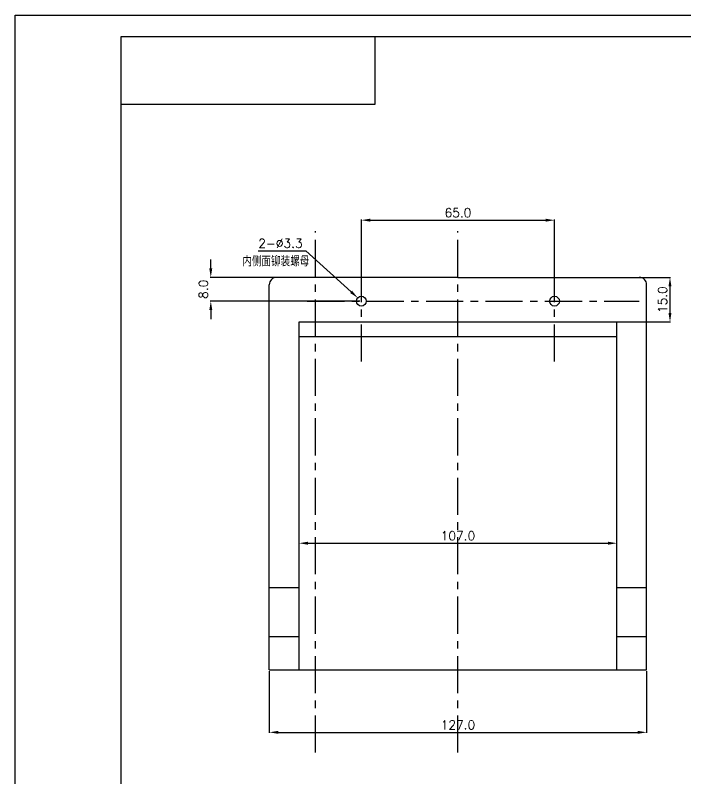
# Model space of a CAD drawing. Extents: x 2854 to 5858, y -1165 to 723.
# Drawn here: x 4645.7 to 4871.4, y 95.4 to 352.2 of the extents above; entities that cross this region are included whole.
import ezdxf
from ezdxf.enums import TextEntityAlignment as Align

# ---------------------------------------------------------------- set-up
doc = ezdxf.new("R2010")
doc.units = 0
doc.header["$MEASUREMENT"] = 0
doc.linetypes.add('PF_CENTER', pattern=[2, 1.25, -0.25, 0.25, -0.25])
doc.layers.get('0').update_dxf_attribs({"linetype": 'CONTINUOUS'})
doc.layers.get('DEFPOINTS').update_dxf_attribs({"linetype": 'CONTINUOUS'})
for name, color, linetype in [('SMPEN_CENTER', 4, 'PF_CENTER'), ('SMPEN_DIM', 3, 'CONTINUOUS'), ('SMPEN_THICK', 7, 'CONTINUOUS')]:
    doc.layers.add(name, color=color, linetype=linetype)
doc.styles.get("Standard").update_dxf_attribs({"font": 'txt.shx', "bigfont": 'hshztxt.shx'})
doc.dimstyles.get("Standard").update_dxf_attribs({"dimtxt": 3, "dimasz": 3, "dimexe": 0.18, "dimexo": 0.5, "dimgap": 1, "dimtad": 1, "dimtoh": 1, "dimdec": 1, "dimzin": 0, "dimdsep": 46, "dimtxsty": 'Standard', "dimcen": 0, "dimadec": 1, "dimazin": 0, "dimtfac": 1, "dimtdec": 1, "dimtofl": 0, "dimtmove": 0, "dimatfit": 3, "dimfxl": 0, "dimtolj": 1, "dimtzin": 0, "dimarcsym": 0})
doc.dimstyles.new('STANDARD$0', dxfattribs={"dimtxt": 3, "dimasz": 3, "dimexe": 0.18, "dimexo": 0.5, "dimgap": 1, "dimtad": 1, "dimtoh": 1, "dimdec": 1, "dimzin": 0, "dimdsep": 46, "dimtxsty": 'Standard', "dimcen": 0, "dimadec": 1, "dimazin": 0, "dimtfac": 1, "dimtdec": 1, "dimtofl": 0, "dimtmove": 0, "dimatfit": 3, "dimfxl": 0, "dimtolj": 1, "dimtzin": 0, "dimarcsym": 0})

# ---------------------------------------------------------------- blocks, each defined once
blk = doc.blocks.new('*D569')
at = {"layer": 'DEFPOINTS', "color": 0, "ltscale": 10}
for p in [(4731.21, 132.04), (4858.21, 132.04), (4858.21, 110.96)]:
    blk.add_point(p, dxfattribs=at)
at = {"layer": 'SMPEN_DIM', "color": 0, "lineweight": -2, "ltscale": 10}
for p, q in [((4731.21, 131.54), (4731.21, 110.78)), ((4858.21, 131.54), (4858.21, 110.78)), ((4734.21, 110.96), (4855.21, 110.96))]:
    blk.add_line(p, q, dxfattribs=at)
at = {"layer": 'SMPEN_DIM', "color": 0, "ltscale": 10}
for points in [[(4734.21, 111.46), (4734.21, 110.46), (4731.21, 110.96)], [(4855.21, 111.46), (4855.21, 110.46), (4858.21, 110.96)]]:
    blk.add_solid(points, dxfattribs=at)
at = {"layer": 'SMPEN_DIM', "color": 0, "ltscale": 10, "insert": (4794.71, 113.46), "char_height": 3, "attachment_point": 5}
blk.add_mtext('\\A1;127.0', dxfattribs=at)
blk = doc.blocks.new('*D780')
at = {"layer": 'DEFPOINTS', "color": 0, "ltscale": 10}
for p in [(4827.21, 283.27), (4762.21, 256.02), (4827.21, 256.02)]:
    blk.add_point(p, dxfattribs=at)
at = {"layer": 'SMPEN_DIM', "color": 0, "lineweight": -2, "ltscale": 10}
for p, q in [((4762.21, 256.52), (4762.21, 283.45)), ((4765.21, 283.27), (4824.21, 283.27)), ((4827.21, 256.52), (4827.21, 283.45))]:
    blk.add_line(p, q, dxfattribs=at)
at = {"layer": 'SMPEN_DIM', "color": 0, "ltscale": 10}
for points in [[(4765.21, 283.77), (4765.21, 282.77), (4762.21, 283.27)], [(4824.21, 283.77), (4824.21, 282.77), (4827.21, 283.27)]]:
    blk.add_solid(points, dxfattribs=at)
at = {"layer": 'SMPEN_DIM', "color": 0, "ltscale": 10, "insert": (4794.71, 285.77), "char_height": 3, "attachment_point": 5}
blk.add_mtext('\\A1;65.0', dxfattribs=at)
blk = doc.blocks.new('*D781')
at = {"layer": 'DEFPOINTS', "color": 0, "ltscale": 10}
for p in [(4848.21, 174.59), (4741.21, 132.04), (4848.21, 132.04)]:
    blk.add_point(p, dxfattribs=at)
at = {"layer": 'SMPEN_DIM', "color": 0, "lineweight": -2, "ltscale": 10}
for p, q in [((4741.21, 132.54), (4741.21, 174.77)), ((4848.21, 132.54), (4848.21, 174.77)), ((4744.21, 174.59), (4845.21, 174.59))]:
    blk.add_line(p, q, dxfattribs=at)
at = {"layer": 'SMPEN_DIM', "color": 0, "ltscale": 10}
for points in [[(4744.21, 175.09), (4744.21, 174.09), (4741.21, 174.59)], [(4845.21, 175.09), (4845.21, 174.09), (4848.21, 174.59)]]:
    blk.add_solid(points, dxfattribs=at)
at = {"layer": 'SMPEN_DIM', "color": 0, "ltscale": 10, "insert": (4794.71, 177.09), "char_height": 3, "attachment_point": 5}
blk.add_mtext('\\A1;107.0', dxfattribs=at)
blk = doc.blocks.new('*D782')
at = {"layer": 'DEFPOINTS', "color": 0, "ltscale": 10}
for p in [(4711.51, 264.02), (4762.21, 264.02), (4762.21, 256.02)]:
    blk.add_point(p, dxfattribs=at)
at = {"layer": 'SMPEN_DIM', "color": 0, "lineweight": -2, "ltscale": 10}
for p, q in [((4711.51, 267.02), (4711.51, 270.02)), ((4761.71, 264.02), (4711.33, 264.02)), ((4761.71, 256.02), (4711.33, 256.02)), ((4711.51, 253.02), (4711.51, 250.02))]:
    blk.add_line(p, q, dxfattribs=at)
at = {"layer": 'SMPEN_DIM', "color": 0, "ltscale": 10}
for points in [[(4711.01, 267.02), (4712.01, 267.02), (4711.51, 264.02)], [(4711.01, 253.02), (4712.01, 253.02), (4711.51, 256.02)]]:
    blk.add_solid(points, dxfattribs=at)
at = {"layer": 'SMPEN_DIM', "color": 0, "ltscale": 10, "insert": (4709.01, 260.02), "char_height": 3, "attachment_point": 5, "rotation": 90}
blk.add_mtext('\\A1;8.0', dxfattribs=at)
blk = doc.blocks.new('*D783')
at = {"layer": 'DEFPOINTS', "color": 0, "ltscale": 10}
for p in [(4760.98, 257.13), (4763.43, 254.92)]:
    blk.add_point(p, dxfattribs=at)
at = {"layer": 'SMPEN_DIM', "color": 0, "lineweight": -2, "ltscale": 10}
for p, q in [((4727.45, 272.96), (4743.45, 272.96)), ((4743.45, 272.96), (4758.76, 259.14))]:
    blk.add_line(p, q, dxfattribs=at)
at = {"layer": 'SMPEN_DIM', "color": 0, "ltscale": 10}
blk.add_solid([(4759.09, 259.51), (4758.42, 258.77), (4760.98, 257.13)], dxfattribs=at)
at = {"layer": 'SMPEN_DIM', "color": 0, "ltscale": 10, "insert": (4734.95, 275.46), "char_height": 3, "attachment_point": 5}
blk.add_mtext('\\A1;2-∅3.3', dxfattribs=at)
blk = doc.blocks.new('*D784')
at = {"layer": 'DEFPOINTS', "color": 0, "ltscale": 10}
for p in [(4827.21, 264.02), (4827.21, 249.02), (4866.07, 249.02)]:
    blk.add_point(p, dxfattribs=at)
at = {"layer": 'SMPEN_DIM', "color": 0, "lineweight": -2, "ltscale": 10}
for p, q in [((4827.71, 264.02), (4866.25, 264.02)), ((4866.07, 261.02), (4866.07, 252.02)), ((4827.71, 249.02), (4866.25, 249.02))]:
    blk.add_line(p, q, dxfattribs=at)
at = {"layer": 'SMPEN_DIM', "color": 0, "ltscale": 10}
for points in [[(4865.57, 261.02), (4866.57, 261.02), (4866.07, 264.02)], [(4865.57, 252.02), (4866.57, 252.02), (4866.07, 249.02)]]:
    blk.add_solid(points, dxfattribs=at)
at = {"layer": 'SMPEN_DIM', "color": 0, "ltscale": 10, "insert": (4863.57, 256.52), "char_height": 3, "attachment_point": 5, "rotation": 90}
blk.add_mtext('\\A1;15.0', dxfattribs=at)

msp = doc.modelspace()

# ---------------------------------------------------------------- linework, layer by layer
at = {"linetype": 'Continuous'}
msp.add_line((4681.32, -188.41), (4681.32, 345.08), dxfattribs=at)
msp.add_line((4681.32, 345.08), (5076.28, 345.08))
at = {"ltscale": 10}
for p, q in [((4794.71, 264.02), (4733.71, 264.02)), ((4794.71, 264.02), (4855.71, 264.02)), ((4731.21, 132.04), (4731.21, 261.52)), ((4858.21, 132.04), (4858.21, 261.52)), ((4741.21, 132.04), (4741.21, 249.02)), ((4741.21, 249.02), (4848.21, 249.02)), ((4848.21, 132.04), (4848.21, 249.02)), ((4848.21, 244.02), (4741.21, 244.02)), ((4741.21, 159.54), (4731.21, 159.54)), ((4858.21, 159.54), (4848.21, 159.54)), ((4741.21, 143.04), (4731.21, 143.04)), ((4858.21, 143.04), (4848.21, 143.04)), ((4731.21, 132.04), (4858.21, 132.04))]:
    msp.add_line(p, q, dxfattribs=at)
for centre in [(4762.21, 256.02), (4827.21, 256.02)]:
    msp.add_circle(centre, 1.65, dxfattribs=at)
for centre, start, end in [((4733.71, 261.52), 90, 180), ((4855.71, 261.52), 0, 90)]:
    msp.add_arc(centre, 2.5, start, end, dxfattribs=at)
at = {"layer": 'SMPEN_CENTER', "ltscale": 10}
for p, q in [((4746.71, 104.13), (4746.71, 279.56)), ((4762.21, 235.7), (4762.21, 279.56)), ((4794.71, 104.13), (4794.71, 279.56)), ((4827.21, 235.7), (4827.21, 279.56)), ((4743.96, 256.02), (4855.71, 256.02))]:
    msp.add_line(p, q, dxfattribs=at)
at = {"layer": 'SMPEN_THICK', "color": 1, "linetype": 'Continuous'}
for p, q in [((4645.69, -195.53), (4645.69, 352.21)), ((4766.82, 322.28), (4766.82, 345.08)), ((4681.32, 322.28), (4766.82, 322.28))]:
    msp.add_line(p, q, dxfattribs=at)
at = {"layer": 'SMPEN_THICK', "color": 1}
for p, q in [((4645.69, 352.21), (5086.16, 352.21)), ((4795.32, 352.21), (4870.13, 352.21)), ((4795.32, 352.21), (4870.13, 352.21))]:
    msp.add_line(p, q, dxfattribs=at)

# ---------------------------------------------------------------- texts
at = {"layer": 'SMPEN_DIM', "width": 0.8}
msp.add_text('内侧面铆装螺母', height=3.5, dxfattribs=at).set_placement((4733.39, 269.65), align=Align.MIDDLE)

# ---------------------------------------------------------------- dimensions: what is measured, and where the dimension line sits
at = {"layer": 'SMPEN_DIM', "ltscale": 10}
for base, p1, p2, picture, middle in [((4827.21, 283.27), (4762.21, 256.02), (4827.21, 256.02), '*D780', (4794.71, 285.77)), ((4848.21, 174.59), (4741.21, 132.04), (4848.21, 132.04), '*D781', (4794.71, 177.09)), ((4858.21, 110.96), (4731.21, 132.04), (4858.21, 132.04), '*D569', (4794.71, 113.46))]:
    dim = msp.add_linear_dim(base=base, p1=p1, p2=p2, dimstyle='STANDARD$0', dxfattribs=at)
    dim.commit()
    dim.dimension.update_dxf_attribs({"geometry": picture, "text_midpoint": middle})
dim = msp.add_diameter_dim_2p(p1=(4763.43, 254.92), p2=(4760.98, 257.13), text='2-<>', dimstyle='Standard', dxfattribs=at)
dim.commit()
dim.dimension.update_dxf_attribs({"geometry": '*D783', "text_midpoint": (4734.95, 272.96), "dimtype": 163})
for base, p1, p2, picture, middle in [((4711.51, 264.02), (4762.21, 256.02), (4762.21, 264.02), '*D782', (4709.01, 260.02)), ((4866.07, 249.02), (4827.21, 264.02), (4827.21, 249.02), '*D784', (4863.57, 256.52))]:
    dim = msp.add_linear_dim(base=base, p1=p1, p2=p2, angle=90, dimstyle='STANDARD$0', dxfattribs=at)
    dim.commit()
    dim.dimension.update_dxf_attribs({"geometry": picture, "text_midpoint": middle})

doc.saveas('drawing.dxf')
